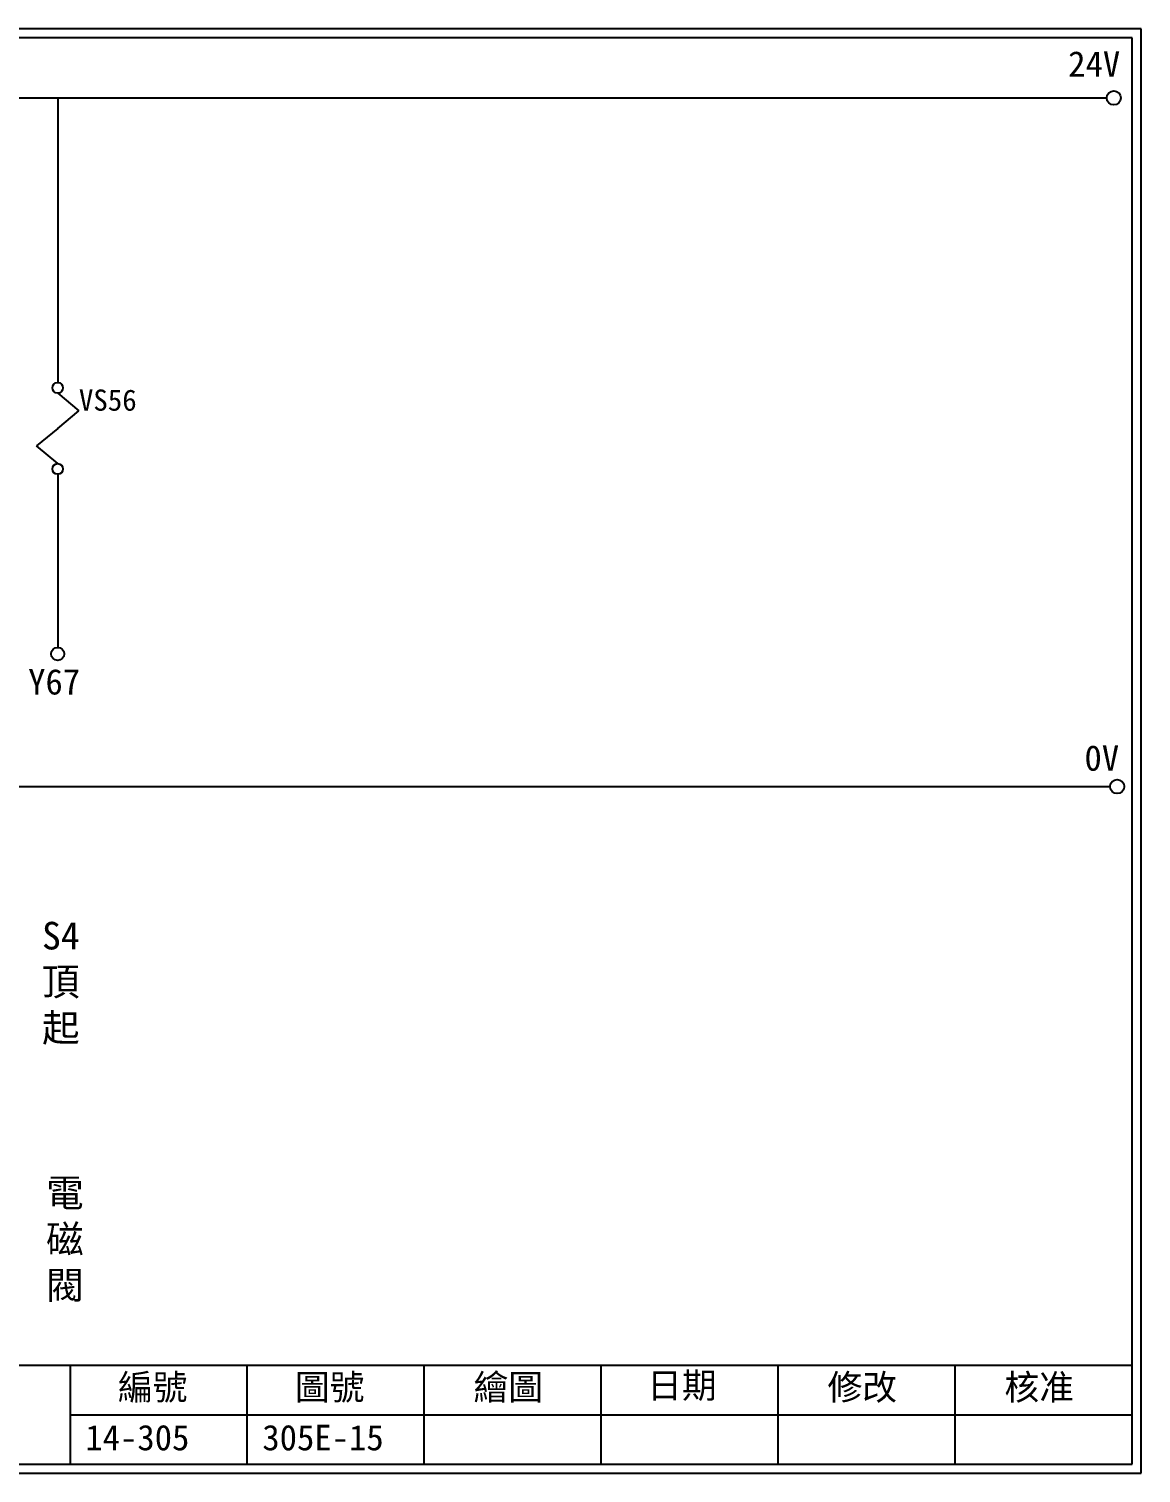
# Model space of a CAD drawing. Extents: x 926 to 1213, y 3 to 207.
# Drawn here: x 1055.6 to 1212.7, y 3 to 207 of the extents above; entities that cross this region are included whole.
import ezdxf

# ---------------------------------------------------------------- set-up
doc = ezdxf.new("R2010")
doc.units = 0
doc.layers.get('0').update_dxf_attribs({"linetype": 'CONTINUOUS'})
doc.layers.add('圖框層', color=7, linetype='CONTINUOUS')
doc.layers.add('標尺寸層', color=3, linetype='CONTINUOUS')
doc.styles.add('CNS', font='romanc.shx', dxfattribs={"bigfont": 'chineset.shx'})
doc.styles.add('STSL', font='kaiu.ttf')

msp = doc.modelspace()

# ---------------------------------------------------------------- linework, layer by layer
for centre in [(1208.88, 197.22), (1209.36, 99.96)]:
    msp.add_circle(centre, 1)
at = {"layer": '圖框層', "color": 7}
for p, q in [((1212.74, 206.97), (925.74, 206.97)), ((1212.74, 3), (1212.74, 206.97)), ((1211.49, 205.72), (926.99, 205.72)), ((1211.49, 4.25), (1211.49, 205.72)), ((926.99, 18.25), (1211.49, 18.25)), ((1061.49, 4.25), (1061.49, 18.25)), ((1086.49, 4.25), (1086.49, 18.25)), ((1111.49, 4.25), (1111.49, 18.25)), ((1136.49, 4.25), (1136.49, 18.25)), ((1161.49, 4.25), (1161.49, 18.25)), ((1186.49, 4.25), (1186.49, 18.25)), ((1061.49, 11.25), (1211.49, 11.25)), ((926.99, 4.25), (1211.49, 4.25)), ((925.74, 3), (1212.74, 3))]:
    msp.add_line(p, q, dxfattribs=at)
at = {"layer": '標尺寸層', "color": 7}
for p, q in [((930.28, 197.22), (1207.88, 197.22)), ((1059.7, 197.22), (1059.7, 157.03)), ((1059.7, 155.53), (1062.7, 153.04)), ((1059.7, 150.55), (1062.7, 153.04)), ((1059.7, 150.55), (1056.7, 148.06)), ((1059.7, 145.57), (1056.7, 148.06)), ((1059.7, 144.07), (1059.7, 119.62)), ((930.49, 99.96), (1208.36, 99.96))]:
    msp.add_line(p, q, dxfattribs=at)
for centre, radius in [((1059.7, 156.28), 0.751), ((1059.7, 144.82), 0.751), ((1059.7, 118.7), 0.92)]:
    msp.add_circle(centre, radius, dxfattribs=at)

# ---------------------------------------------------------------- texts
at = {"layer": '圖框層', "color": 4, "style": 'STSL'}
for s, height, p in [('24V', 3.6, (1202.44, 200.22)), ('VS56', 3, (1062.7, 153.04)), ('Y67', 3.6, (1055.53, 112.96)), ('0V', 3.6, (1204.74, 102.2)), ('編號', 3.6, (1068.21, 13.34)), ('圖號', 3.6, (1093.21, 13.34)), ('繪圖', 3.6, (1118.44, 13.34)), ('日期', 3.6, (1142.96, 13.59)), ('修改', 3.6, (1168.44, 13.34)), ('核准', 3.6, (1193.44, 13.34)), ('14-305', 3.6, (1063.61, 6.22)), ('305E-15', 3.6, (1088.61, 6.22))]:
    msp.add_text(s, height=height, dxfattribs=at).set_placement(p)
at = {"layer": '標尺寸層', "color": 7, "char_height": 3.9, "attachment_point": 5, "style": 'CNS'}
for s, insert, width in [('{\\fDFKai-SB|b0|i0|c136|p65;S4\\P頂起}', (1060.15, 72.17), 2.8481), ('{\\fDFKai-SB|b0|i0|c136|p65;電磁閥}', (1060.72, 35.84), 8.6627)]:
    msp.add_mtext(s, dxfattribs=dict(at, insert=insert, width=width))

doc.saveas('drawing.dxf')
